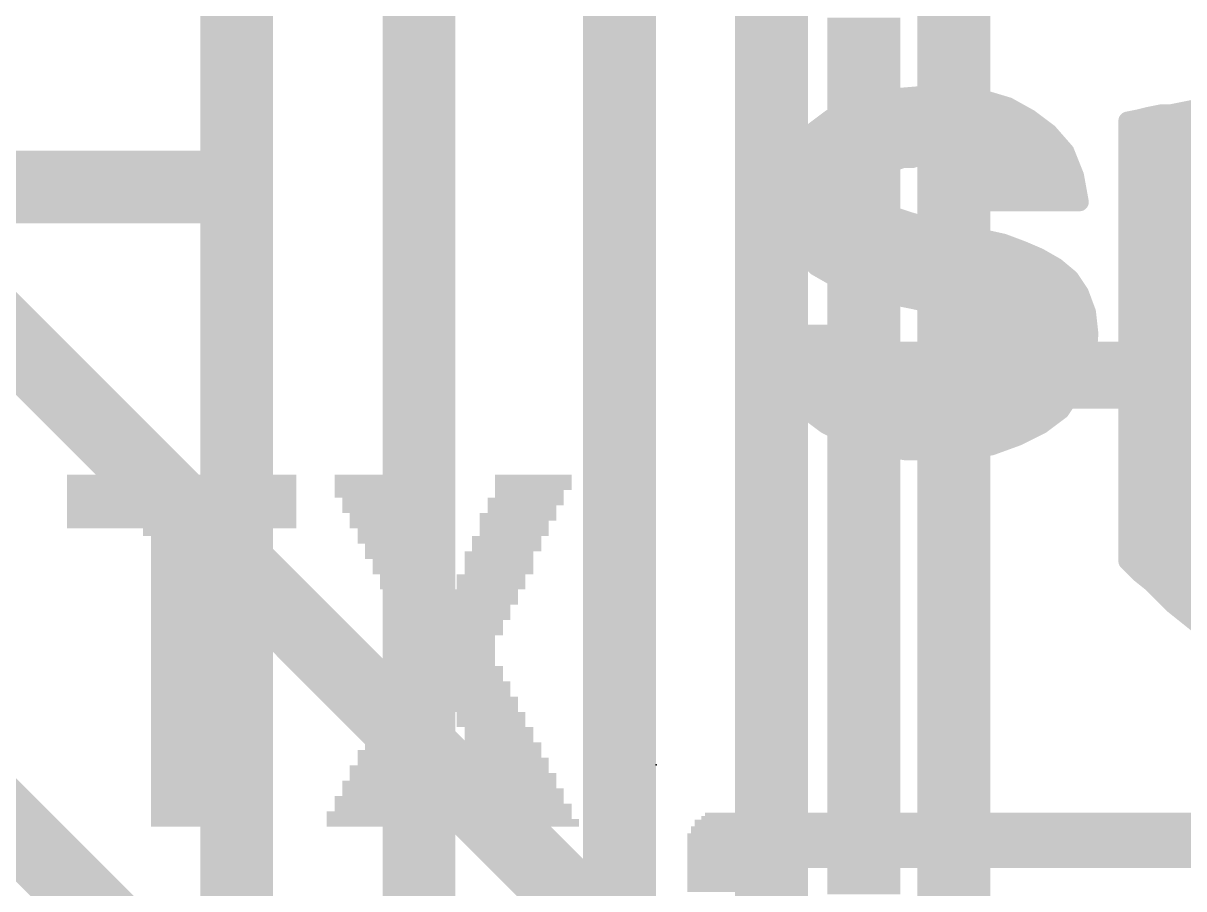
# Model space of a CAD drawing. Extents: x -0.75 to 3.47, y -1.8 to 2.11.
# Drawn here: x 1.1869 to 1.3778, y 1.4146 to 1.5569 of the extents above; entities that cross this region are included whole.
import ezdxf

# ---------------------------------------------------------------- set-up
doc = ezdxf.new("R2010")
doc.units = 0
doc.header["$MEASUREMENT"] = 0
doc.layers.get('0').update_dxf_attribs({"linetype": 'CONTINUOUS'})
for name, color, linetype in [('1', 22, 'CONTINUOUS'), ('16', 175, 'CONTINUOUS'), ('21', 32, 'CONTINUOUS'), ('22', 2, 'CONTINUOUS'), ('23', 7, 'CONTINUOUS')]:
    doc.layers.add(name, color=color, linetype=linetype)

# ---------------------------------------------------------------- blocks, each defined once
blk = doc.blocks.new('RECT')
blk.add_solid([(-0.5, -0.5), (0.5, -0.5), (-0.5, 0.5), (0.5, 0.5)])

msp = doc.modelspace()

# ---------------------------------------------------------------- linework, layer by layer
at = {"layer": '1', "const_width": 0.012}
for points in [[(1.252, 1.178), (1.252, 1.785)], [(1.222, 1.53), (1.222, 1.778)], [(1.285, 1.765), (1.285, 1.195)], [(1.31, 1.22), (1.31, 1.682756)], [(1.34, 1.225), (1.34, 1.644252)], [(1.133465, 1.53), (1.222, 1.53)], [(1.222, 1.158), (1.222, 1.53)]]:
    msp.add_lwpolyline(points, dxfattribs=at)
at = {"layer": '1', "const_width": 0.006}
for points in [[(1.225, 1.53, 1), (1.219, 1.53)], [(1.222, 1.527, 1), (1.222, 1.533)], [(1.219, 1.53, 1), (1.225, 1.53)]]:
    msp.add_lwpolyline(points, format="xyb", dxfattribs=at)
at = {"layer": '16', "const_width": 0.012}
for points in [[(1.35, 1.34), (1, 1.69)], [(1.26, 1.35), (0.965, 1.645)]]:
    msp.add_lwpolyline(points, dxfattribs=at)
at = {"layer": '21', "const_width": 0.003}
for points in [[(1.331551, 1.544843), (1.336276, 1.545236)], [(1.336276, 1.545236), (1.340606, 1.544843)], [(1.31974, 1.541299), (1.323283, 1.543268)], [(1.323283, 1.543268), (1.32722, 1.544449)], [(1.32722, 1.544449), (1.331551, 1.544843)], [(1.340606, 1.544843), (1.344937, 1.544449)], [(1.344937, 1.544449), (1.348874, 1.543268)], [(1.348874, 1.543268), (1.352417, 1.541299)], [(1.316591, 1.538937), (1.31974, 1.541299)], [(1.322802, 1.543), (1.349356, 1.543)], [(1.352417, 1.541299), (1.355567, 1.538937)], [(1.368559, 1.540906), (1.370528, 1.541299)], [(1.370528, 1.541299), (1.372102, 1.541693)], [(1.372102, 1.541693), (1.374071, 1.542087)], [(1.374071, 1.542087), (1.375646, 1.542087)], [(1.375646, 1.542087), (1.377614, 1.54248)], [(1.377614, 1.54248), (1.379583, 1.542874)], [(1.318008, 1.54), (1.35415, 1.54)], [(1.368559, 1.468465), (1.368559, 1.540906)], [(1.368559, 1.54), (1.383126, 1.54)], [(1.314228, 1.536181), (1.316591, 1.538937)], [(1.355567, 1.538937), (1.358323, 1.535787)], [(1.312654, 1.532244), (1.314228, 1.536181)], [(1.31493, 1.537), (1.357262, 1.537)], [(1.358323, 1.535787), (1.359898, 1.53185)], [(1.368559, 1.537), (1.383126, 1.537)], [(1.313356, 1.534), (1.330051, 1.534)], [(1.33037, 1.534213), (1.329189, 1.533425)], [(1.331551, 1.534606), (1.33037, 1.534213)], [(1.333126, 1.534606), (1.331551, 1.534606)], [(1.334307, 1.535), (1.333126, 1.534606)], [(1.33785, 1.535), (1.334307, 1.535)], [(1.339819, 1.534606), (1.33785, 1.535)], [(1.341394, 1.534213), (1.339819, 1.534606)], [(1.342969, 1.533425), (1.341394, 1.534213)], [(1.341819, 1.534), (1.359038, 1.534)], [(1.368559, 1.534), (1.420225, 1.534)], [(1.311866, 1.527126), (1.312654, 1.532244)], [(1.328008, 1.532638), (1.327614, 1.531457)], [(1.329189, 1.533425), (1.328008, 1.532638)], [(1.34415, 1.532244), (1.342969, 1.533425)], [(1.345331, 1.531063), (1.34415, 1.532244)], [(1.359898, 1.53185), (1.360685, 1.52752)], [(1.312462, 1.531), (1.3275, 1.531)], [(1.327614, 1.531457), (1.32722, 1.529882)], [(1.32722, 1.529882), (1.327614, 1.527913)], [(1.345724, 1.529488), (1.345331, 1.531063)], [(1.345346, 1.531), (1.360052, 1.531)], [(1.368559, 1.531), (1.388937, 1.531)], [(1.312, 1.528), (1.327597, 1.528)], [(1.327614, 1.527913), (1.328795, 1.526339)], [(1.346118, 1.52752), (1.345724, 1.529488)], [(1.346022, 1.528), (1.360598, 1.528)], [(1.368559, 1.528), (1.385954, 1.528)], [(1.31226, 1.523976), (1.311866, 1.527126)], [(1.328795, 1.526339), (1.33037, 1.525157)], [(1.360685, 1.52752), (1.346118, 1.52752)], [(1.312132, 1.525), (1.330843, 1.525)], [(1.33037, 1.525157), (1.332732, 1.52437)], [(1.332732, 1.52437), (1.335488, 1.523583)], [(1.368559, 1.525), (1.384661, 1.525)], [(1.313441, 1.520827), (1.31226, 1.523976)], [(1.335488, 1.523583), (1.338244, 1.522795)], [(1.338244, 1.522795), (1.341394, 1.522402)], [(1.341394, 1.522402), (1.344543, 1.521614)], [(1.313001, 1.522), (1.343, 1.522)], [(1.315409, 1.518858), (1.313441, 1.520827)], [(1.344543, 1.521614), (1.348087, 1.520827)], [(1.348087, 1.520827), (1.351236, 1.519646)], [(1.368559, 1.522), (1.383911, 1.522)], [(1.315268, 1.519), (1.352743, 1.519)], [(1.317378, 1.51689), (1.315409, 1.518858)], [(1.351236, 1.519646), (1.353992, 1.518465)], [(1.353992, 1.518465), (1.356748, 1.51689)], [(1.368559, 1.519), (1.383161, 1.519)], [(1.320134, 1.515315), (1.317378, 1.51689)], [(1.356748, 1.51689), (1.35911, 1.514921)], [(1.318935, 1.516), (1.357816, 1.516)], [(1.323283, 1.514134), (1.320134, 1.515315)], [(1.35911, 1.514921), (1.360685, 1.512559)], [(1.368559, 1.516), (1.383126, 1.516)], [(1.326433, 1.513346), (1.323283, 1.514134)], [(1.329583, 1.512165), (1.326433, 1.513346)], [(1.327357, 1.513), (1.360391, 1.513)], [(1.360685, 1.512559), (1.361866, 1.509409)], [(1.368559, 1.513), (1.383126, 1.513)], [(1.33352, 1.511378), (1.329583, 1.512165)], [(1.337063, 1.510591), (1.33352, 1.511378)], [(1.339819, 1.509803), (1.337063, 1.510591)], [(1.33913, 1.51), (1.361645, 1.51)], [(1.342575, 1.509016), (1.339819, 1.509803)], [(1.344543, 1.507835), (1.342575, 1.509016)], [(1.361866, 1.509409), (1.36226, 1.505866)], [(1.368559, 1.51), (1.383667, 1.51)], [(1.345724, 1.506654), (1.344543, 1.507835)], [(1.345378, 1.507), (1.362134, 1.507)], [(1.368559, 1.507), (1.384417, 1.507)], [(1.311472, 1.501142), (1.310685, 1.505866)], [(1.310685, 1.505866), (1.323283, 1.505866)], [(1.323283, 1.505866), (1.325252, 1.505866)], [(1.325252, 1.505866), (1.325646, 1.503504)], [(1.346512, 1.505472), (1.345724, 1.506654)], [(1.346906, 1.503898), (1.346512, 1.505472)], [(1.36226, 1.505866), (1.361866, 1.500748)], [(1.310996, 1.504), (1.325563, 1.504)], [(1.325646, 1.503504), (1.326433, 1.501929)], [(1.34688, 1.504), (1.362116, 1.504)], [(1.346906, 1.501929), (1.346906, 1.503898)], [(1.368559, 1.504), (1.385945, 1.504)], [(1.313047, 1.496811), (1.311472, 1.501142)], [(1.326433, 1.501929), (1.32722, 1.499961)], [(1.346118, 1.500354), (1.346906, 1.501929)], [(1.311524, 1.501), (1.326805, 1.501)], [(1.32722, 1.499961), (1.328795, 1.49878)], [(1.344937, 1.499173), (1.346118, 1.500354)], [(1.346441, 1.501), (1.361886, 1.501)], [(1.361866, 1.500748), (1.359898, 1.496811)], [(1.368559, 1.501), (1.388063, 1.501)], [(1.312615, 1.498), (1.330744, 1.498)], [(1.328795, 1.49878), (1.330764, 1.497992)], [(1.330764, 1.497992), (1.332732, 1.497205)], [(1.340213, 1.496811), (1.342181, 1.497598)], [(1.342181, 1.497598), (1.343756, 1.497992)], [(1.343756, 1.497992), (1.344937, 1.499173)], [(1.343764, 1.498), (1.360492, 1.498)], [(1.368559, 1.498), (1.396441, 1.498)], [(1.315803, 1.493268), (1.313047, 1.496811)], [(1.332732, 1.497205), (1.334701, 1.496811)], [(1.334701, 1.496811), (1.337063, 1.496417)], [(1.337063, 1.496417), (1.338638, 1.496811)], [(1.338638, 1.496811), (1.340213, 1.496811)], [(1.359898, 1.496811), (1.357535, 1.493268)], [(1.314456, 1.495), (1.35869, 1.495)], [(1.368559, 1.495), (1.418717, 1.495)], [(1.318953, 1.490906), (1.315803, 1.493268)], [(1.317493, 1.492), (1.355845, 1.492)], [(1.357535, 1.493268), (1.354386, 1.490906)], [(1.368559, 1.492), (1.383913, 1.492)], [(1.32289, 1.488937), (1.318953, 1.490906)], [(1.354386, 1.490906), (1.350449, 1.488937)], [(1.322764, 1.489), (1.350575, 1.489)], [(1.32722, 1.487362), (1.32289, 1.488937)], [(1.350449, 1.488937), (1.346118, 1.487362)], [(1.368559, 1.489), (1.383913, 1.489)], [(1.331945, 1.486575), (1.32722, 1.487362)], [(1.341394, 1.486575), (1.331945, 1.486575)], [(1.346118, 1.487362), (1.341394, 1.486575)], [(1.368559, 1.486), (1.383913, 1.486)], [(1.368559, 1.483), (1.383913, 1.483)], [(1.368559, 1.48), (1.383913, 1.48)], [(1.368559, 1.477), (1.383913, 1.477)], [(1.368559, 1.474), (1.383913, 1.474)], [(1.368559, 1.471), (1.383913, 1.471)], [(1.370528, 1.466496), (1.368559, 1.468465)], [(1.369024, 1.468), (1.383913, 1.468)], [(1.372496, 1.464921), (1.370528, 1.466496)], [(1.372398, 1.465), (1.383913, 1.465)], [(1.374071, 1.463346), (1.372496, 1.464921)], [(1.376039, 1.461378), (1.374071, 1.463346)], [(1.375417, 1.462), (1.383913, 1.462)], [(1.378008, 1.459803), (1.376039, 1.461378)], [(1.379976, 1.458228), (1.378008, 1.459803)], [(1.379012, 1.459), (1.383913, 1.459)]]:
    msp.add_lwpolyline(points, dxfattribs=at)
at = {"layer": '21', "const_width": 0.0015}
for points in [[(1.336343, 1.545983, 1), (1.336208, 1.544489)], [(1.336338, 1.544489, 1), (1.336213, 1.545984)], [(1.323068, 1.543986, 1), (1.323499, 1.542549)], [(1.323648, 1.542612, 1), (1.322919, 1.543923)], [(1.327153, 1.545196, 1), (1.327288, 1.543702)], [(1.327436, 1.54373, 1), (1.327005, 1.545167)], [(1.331489, 1.54559, 1), (1.331613, 1.544095)], [(1.331619, 1.544096, 1), (1.331483, 1.545589)], [(1.340674, 1.545589, 1), (1.340538, 1.544096)], [(1.340538, 1.544096, 1), (1.340674, 1.545589)], [(1.345153, 1.545167, 1), (1.344721, 1.54373)], [(1.344869, 1.543702, 1), (1.345005, 1.545196)], [(1.349238, 1.543923, 1), (1.34851, 1.542612)], [(1.348659, 1.542549, 1), (1.34909, 1.543986)], [(1.319376, 1.541955, 1), (1.320104, 1.540644)], [(1.32019, 1.540699, 1), (1.31929, 1.541899)], [(1.322802, 1.54375, 1), (1.322802, 1.54225)], [(1.349356, 1.54225, 1), (1.349356, 1.54375)], [(1.352867, 1.541899, 1), (1.351967, 1.540699)], [(1.352053, 1.540644, 1), (1.352782, 1.541955)], [(1.370346, 1.542027, 1), (1.370709, 1.540572)], [(1.370675, 1.540564, 1), (1.37038, 1.542035)], [(1.371955, 1.542428, 1), (1.372249, 1.540957)], [(1.372284, 1.540965, 1), (1.37192, 1.542421)], [(1.374071, 1.542837, 1), (1.374071, 1.541337)], [(1.374218, 1.541351, 1), (1.373924, 1.542822)], [(1.375499, 1.542822, 1), (1.375793, 1.541351)], [(1.375646, 1.541337, 1), (1.375646, 1.542837)], [(1.377467, 1.543216, 1), (1.377761, 1.541745)], [(1.377761, 1.541745, 1), (1.377467, 1.543216)], [(1.318008, 1.54075, 1), (1.318008, 1.53925)], [(1.35415, 1.53925, 1), (1.35415, 1.54075)], [(1.369309, 1.540906, 1), (1.367809, 1.540906)], [(1.368412, 1.541641, 1), (1.368706, 1.54017)], [(1.368559, 1.54075, 1), (1.368559, 1.53925)], [(1.316141, 1.539537, 1), (1.317041, 1.538337)], [(1.31716, 1.538449, 1), (1.316021, 1.539425)], [(1.356131, 1.539431, 1), (1.355002, 1.538443)], [(1.355117, 1.538337, 1), (1.356017, 1.539537)], [(1.313659, 1.536669, 1), (1.314798, 1.535693)], [(1.314925, 1.535903, 1), (1.313532, 1.53646)], [(1.31493, 1.53775, 1), (1.31493, 1.53625)], [(1.357262, 1.53625, 1), (1.357262, 1.53775)], [(1.359019, 1.536066, 1), (1.357626, 1.535509)], [(1.357758, 1.535294, 1), (1.358887, 1.536281)], [(1.368559, 1.53775, 1), (1.368559, 1.53625)], [(1.313356, 1.53475, 1), (1.313356, 1.53325)], [(1.330133, 1.534924, 1), (1.330607, 1.533501)], [(1.330786, 1.533589, 1), (1.329954, 1.534837)], [(1.330051, 1.53325, 1), (1.330051, 1.53475)], [(1.331551, 1.535356, 1), (1.331551, 1.533856)], [(1.331788, 1.533895, 1), (1.331314, 1.535318)], [(1.332889, 1.535318, 1), (1.333363, 1.533895)], [(1.333126, 1.533856, 1), (1.333126, 1.535356)], [(1.334307, 1.53575, 1), (1.334307, 1.53425)], [(1.334544, 1.534288, 1), (1.33407, 1.535712)], [(1.337997, 1.535735, 1), (1.337703, 1.534265)], [(1.33785, 1.53425, 1), (1.33785, 1.53575)], [(1.340001, 1.535334, 1), (1.339637, 1.533879)], [(1.339672, 1.533871, 1), (1.339966, 1.535342)], [(1.341729, 1.534883, 1), (1.341058, 1.533542)], [(1.341819, 1.53475, 1), (1.341819, 1.53325)], [(1.341212, 1.533485, 1), (1.341576, 1.53494)], [(1.359038, 1.53325, 1), (1.359038, 1.53475)], [(1.368559, 1.53475, 1), (1.368559, 1.53325)], [(1.311957, 1.532523, 1), (1.31335, 1.531966)], [(1.313395, 1.53213, 1), (1.311912, 1.532358)], [(1.327592, 1.533262, 1), (1.328424, 1.532014)], [(1.328719, 1.532401, 1), (1.327296, 1.532875)], [(1.328773, 1.534049, 1), (1.329605, 1.532801)], [(1.329605, 1.532801, 1), (1.328773, 1.534049)], [(1.343499, 1.533956, 1), (1.342438, 1.532895)], [(1.342633, 1.532754, 1), (1.343304, 1.534096)], [(1.34468, 1.532774, 1), (1.343619, 1.531714)], [(1.343619, 1.531714, 1), (1.34468, 1.532774)], [(1.360636, 1.531985, 1), (1.35916, 1.531716)], [(1.312462, 1.53175, 1), (1.312462, 1.53025)], [(1.327956, 1.530029, 1), (1.326485, 1.529735)], [(1.326903, 1.531694, 1), (1.328326, 1.53122)], [(1.328342, 1.531275, 1), (1.326887, 1.531639)], [(1.3275, 1.53025, 1), (1.3275, 1.53175)], [(1.346058, 1.531245, 1), (1.344603, 1.530881)], [(1.345346, 1.53175, 1), (1.345346, 1.53025)], [(1.3448, 1.530533, 1), (1.345861, 1.531593)], [(1.359201, 1.531572, 1), (1.360594, 1.532129)], [(1.360052, 1.53025, 1), (1.360052, 1.53175)], [(1.368559, 1.53175, 1), (1.368559, 1.53025)], [(1.312, 1.52875, 1), (1.312, 1.52725)], [(1.326493, 1.530064, 1), (1.327948, 1.5297)], [(1.328214, 1.528363, 1), (1.327014, 1.527463)], [(1.327597, 1.52725, 1), (1.327597, 1.52875)], [(1.34646, 1.529635, 1), (1.344989, 1.529341)], [(1.344997, 1.529306, 1), (1.346452, 1.52967)], [(1.346022, 1.52875, 1), (1.346022, 1.52725)], [(1.360598, 1.52725, 1), (1.360598, 1.52875)], [(1.368559, 1.52875, 1), (1.368559, 1.52725)], [(1.31261, 1.527219, 1), (1.311122, 1.527033)], [(1.311125, 1.52724, 1), (1.312607, 1.527012)], [(1.326879, 1.527766, 1), (1.32835, 1.52806)], [(1.329245, 1.526939, 1), (1.328345, 1.525739)], [(1.328195, 1.525889, 1), (1.329395, 1.526789)], [(1.346118, 1.52827, 1), (1.346118, 1.52677)], [(1.345383, 1.527373, 1), (1.346854, 1.527667)], [(1.359947, 1.527386, 1), (1.361423, 1.527654)], [(1.360685, 1.52677, 1), (1.360685, 1.52827)], [(1.312132, 1.52575, 1), (1.312132, 1.52425)], [(1.330607, 1.525869, 1), (1.330133, 1.524446)], [(1.32992, 1.524557, 1), (1.33082, 1.525757)], [(1.330843, 1.52425, 1), (1.330843, 1.52575)], [(1.332938, 1.525091, 1), (1.332526, 1.523649)], [(1.332495, 1.523659, 1), (1.332969, 1.525082)], [(1.368559, 1.52575, 1), (1.368559, 1.52425)], [(1.312962, 1.52424, 1), (1.311558, 1.523713)], [(1.311516, 1.523883, 1), (1.313004, 1.524069)], [(1.335694, 1.524304, 1), (1.335282, 1.522862)], [(1.335282, 1.522862, 1), (1.335694, 1.524304)], [(1.338337, 1.523539, 1), (1.338151, 1.522051)], [(1.338038, 1.522074, 1), (1.33845, 1.523516)], [(1.341576, 1.523129, 1), (1.341212, 1.521674)], [(1.341301, 1.521657, 1), (1.341487, 1.523146)], [(1.313001, 1.52275, 1), (1.313001, 1.52125)], [(1.313971, 1.521357, 1), (1.312911, 1.520296)], [(1.312739, 1.520563, 1), (1.314143, 1.52109)], [(1.343, 1.52125, 1), (1.343, 1.52275)], [(1.344706, 1.522346, 1), (1.344381, 1.520882)], [(1.344361, 1.520887, 1), (1.344725, 1.522342)], [(1.34835, 1.521529, 1), (1.347823, 1.520125)], [(1.347924, 1.520095, 1), (1.348249, 1.521559)], [(1.368559, 1.52275, 1), (1.368559, 1.52125)], [(1.315268, 1.51975, 1), (1.315268, 1.51825)], [(1.31594, 1.519389, 1), (1.314879, 1.518328)], [(1.314879, 1.518328, 1), (1.31594, 1.519389)], [(1.351532, 1.520335, 1), (1.350941, 1.518956)], [(1.350973, 1.518943, 1), (1.3515, 1.520348)], [(1.352743, 1.51825, 1), (1.352743, 1.51975)], [(1.354364, 1.519116, 1), (1.35362, 1.517813)], [(1.353697, 1.517775, 1), (1.354288, 1.519154)], [(1.368559, 1.51975, 1), (1.368559, 1.51825)], [(1.31775, 1.517541, 1), (1.317006, 1.516239)], [(1.316848, 1.516359, 1), (1.317908, 1.51742)], [(1.357228, 1.517466, 1), (1.356268, 1.516314)], [(1.356376, 1.516239, 1), (1.35712, 1.517541)], [(1.318935, 1.51675, 1), (1.318935, 1.51525)], [(1.320397, 1.516017, 1), (1.319871, 1.514613)], [(1.319762, 1.514664, 1), (1.320506, 1.515966)], [(1.357816, 1.51525, 1), (1.357816, 1.51675)], [(1.359734, 1.515337, 1), (1.358486, 1.514505)], [(1.35863, 1.514345, 1), (1.35959, 1.515497)], [(1.368559, 1.51675, 1), (1.368559, 1.51525)], [(1.323465, 1.514861, 1), (1.323102, 1.513406)], [(1.32302, 1.513432, 1), (1.323547, 1.514836)], [(1.326696, 1.514049, 1), (1.32617, 1.512644)], [(1.326251, 1.512619, 1), (1.326615, 1.514074)], [(1.327357, 1.51375, 1), (1.327357, 1.51225)], [(1.361387, 1.512822, 1), (1.359983, 1.512296)], [(1.360391, 1.51225, 1), (1.360391, 1.51375)], [(1.368559, 1.51375, 1), (1.368559, 1.51225)], [(1.32973, 1.512901, 1), (1.329436, 1.51143)], [(1.329319, 1.511463, 1), (1.329846, 1.512868)], [(1.333682, 1.51211, 1), (1.333357, 1.510646)], [(1.333373, 1.510643, 1), (1.333667, 1.512113)], [(1.360061, 1.512143, 1), (1.361309, 1.512975)], [(1.337269, 1.511312, 1), (1.336857, 1.509869)], [(1.3369, 1.509858, 1), (1.337226, 1.511323)], [(1.33913, 1.51075, 1), (1.33913, 1.50925)], [(1.340025, 1.510524, 1), (1.339613, 1.509082)], [(1.339613, 1.509082, 1), (1.340025, 1.510524)], [(1.342961, 1.509659, 1), (1.342189, 1.508373)], [(1.342369, 1.508295, 1), (1.342781, 1.509737)], [(1.362612, 1.509492, 1), (1.361121, 1.509327)], [(1.361164, 1.509146, 1), (1.362568, 1.509673)], [(1.361645, 1.50925, 1), (1.361645, 1.51075)], [(1.368559, 1.51075, 1), (1.368559, 1.50925)], [(1.345074, 1.508365, 1), (1.344013, 1.507304)], [(1.344157, 1.507192, 1), (1.344929, 1.508478)], [(1.345378, 1.50775, 1), (1.345378, 1.50625)], [(1.362134, 1.50625, 1), (1.362134, 1.50775)], [(1.368559, 1.50775, 1), (1.368559, 1.50625)], [(1.311425, 1.505989, 1), (1.309945, 1.505743)], [(1.310685, 1.506616, 1), (1.310685, 1.505116)], [(1.323283, 1.506616, 1), (1.323283, 1.505116)], [(1.323283, 1.505116, 1), (1.323283, 1.506616)], [(1.325992, 1.505989, 1), (1.324512, 1.505743)], [(1.325252, 1.505116, 1), (1.325252, 1.506616)], [(1.346348, 1.50707, 1), (1.3451, 1.506238)], [(1.345194, 1.506123, 1), (1.346255, 1.507184)], [(1.347239, 1.505654, 1), (1.345784, 1.505291)], [(1.345888, 1.505056, 1), (1.347136, 1.505888)], [(1.363008, 1.505809, 1), (1.361512, 1.505924)], [(1.361514, 1.505783, 1), (1.363005, 1.505949)], [(1.310996, 1.50475, 1), (1.310996, 1.50325)], [(1.326316, 1.503839, 1), (1.324975, 1.503169)], [(1.325563, 1.50325, 1), (1.325563, 1.50475)], [(1.34688, 1.50475, 1), (1.34688, 1.50325)], [(1.347656, 1.503898, 1), (1.346156, 1.503898)], [(1.346178, 1.503716, 1), (1.347633, 1.50408)], [(1.362116, 1.50325, 1), (1.362116, 1.50475)], [(1.368559, 1.50475, 1), (1.368559, 1.50325)], [(1.312177, 1.501398, 1), (1.310768, 1.500885)], [(1.324906, 1.503381, 1), (1.326385, 1.503627)], [(1.327129, 1.502208, 1), (1.325737, 1.501651)], [(1.325762, 1.501594, 1), (1.327104, 1.502265)], [(1.346156, 1.501929, 1), (1.347656, 1.501929)], [(1.347576, 1.501594, 1), (1.346235, 1.502265)], [(1.310733, 1.501018, 1), (1.312212, 1.501265)], [(1.311524, 1.50175, 1), (1.311524, 1.50025)], [(1.32767, 1.500561, 1), (1.32677, 1.499361)], [(1.326524, 1.499682, 1), (1.327917, 1.500239)], [(1.326805, 1.50025, 1), (1.326805, 1.50175)], [(1.345447, 1.50069, 1), (1.346789, 1.500019)], [(1.346648, 1.499824, 1), (1.345588, 1.500885)], [(1.346441, 1.50175, 1), (1.346441, 1.50025)], [(1.361118, 1.500806, 1), (1.362614, 1.500691)], [(1.362537, 1.500413, 1), (1.361195, 1.501083)], [(1.361886, 1.50025, 1), (1.361886, 1.50175)], [(1.368559, 1.50175, 1), (1.368559, 1.50025)], [(1.312615, 1.49875, 1), (1.312615, 1.49725)], [(1.329074, 1.499476, 1), (1.328517, 1.498083)], [(1.328345, 1.49818, 1), (1.329245, 1.49938)], [(1.331042, 1.498688, 1), (1.330485, 1.497296)], [(1.330485, 1.497296, 1), (1.331042, 1.498688)], [(1.330744, 1.49725, 1), (1.330744, 1.49875)], [(1.341999, 1.498326, 1), (1.342363, 1.496871)], [(1.34246, 1.496902, 1), (1.341903, 1.498295)], [(1.343226, 1.498522, 1), (1.344286, 1.497462)], [(1.343764, 1.49875, 1), (1.343764, 1.49725)], [(1.343938, 1.497265, 1), (1.343574, 1.49872)], [(1.344407, 1.499704, 1), (1.345467, 1.498643)], [(1.345467, 1.498643, 1), (1.344407, 1.499704)], [(1.360492, 1.49725, 1), (1.360492, 1.49875)], [(1.368559, 1.49875, 1), (1.368559, 1.49725)], [(1.313639, 1.497271, 1), (1.312455, 1.496351)], [(1.312342, 1.496555, 1), (1.313752, 1.497067)], [(1.332879, 1.49794, 1), (1.332585, 1.496469)], [(1.332454, 1.496508, 1), (1.333011, 1.497901)], [(1.334824, 1.497551, 1), (1.334577, 1.496071)], [(1.334554, 1.496076, 1), (1.334848, 1.497546)], [(1.336881, 1.497145, 1), (1.337245, 1.49569)], [(1.33694, 1.495678, 1), (1.337186, 1.497157)], [(1.338638, 1.497561, 1), (1.338638, 1.496061)], [(1.33882, 1.496083, 1), (1.338456, 1.497539)], [(1.339934, 1.497507, 1), (1.340491, 1.496115)], [(1.340213, 1.496061, 1), (1.340213, 1.497561)], [(1.359227, 1.497146, 1), (1.360568, 1.496476)], [(1.360522, 1.496395, 1), (1.359274, 1.497227)], [(1.314456, 1.49575, 1), (1.314456, 1.49425)], [(1.35869, 1.49425, 1), (1.35869, 1.49575)], [(1.368559, 1.49575, 1), (1.368559, 1.49425)], [(1.316253, 1.493868, 1), (1.315353, 1.492668)], [(1.315211, 1.492807, 1), (1.316395, 1.493728)], [(1.317493, 1.49275, 1), (1.317493, 1.49125)], [(1.355845, 1.49125, 1), (1.355845, 1.49275)], [(1.356911, 1.493684, 1), (1.358159, 1.492852)], [(1.357985, 1.492668, 1), (1.357085, 1.493868)], [(1.368559, 1.49275, 1), (1.368559, 1.49125)], [(1.319288, 1.491576, 1), (1.318617, 1.490235)], [(1.318503, 1.490306, 1), (1.319403, 1.491506)], [(1.353936, 1.491506, 1), (1.354836, 1.490306)], [(1.354721, 1.490235, 1), (1.35405, 1.491576)], [(1.322764, 1.48975, 1), (1.322764, 1.48825)], [(1.323146, 1.489642, 1), (1.322633, 1.488232)], [(1.322554, 1.488266, 1), (1.323225, 1.489608)], [(1.350113, 1.489608, 1), (1.350784, 1.488266)], [(1.350705, 1.488232, 1), (1.350193, 1.489642)], [(1.350575, 1.48825, 1), (1.350575, 1.48975)], [(1.368559, 1.48975, 1), (1.368559, 1.48825)], [(1.327344, 1.488102, 1), (1.327097, 1.486622)], [(1.326964, 1.486657, 1), (1.327477, 1.488067)], [(1.331945, 1.487325, 1), (1.331945, 1.485825)], [(1.331822, 1.485835, 1), (1.332068, 1.487315)], [(1.34127, 1.487315, 1), (1.341517, 1.485835)], [(1.341394, 1.485825, 1), (1.341394, 1.487325)], [(1.345862, 1.488067, 1), (1.346374, 1.486657)], [(1.346241, 1.486622, 1), (1.345995, 1.488102)], [(1.368559, 1.48675, 1), (1.368559, 1.48525)], [(1.368559, 1.48375, 1), (1.368559, 1.48225)], [(1.368559, 1.48075, 1), (1.368559, 1.47925)], [(1.368559, 1.47775, 1), (1.368559, 1.47625)], [(1.368559, 1.47475, 1), (1.368559, 1.47325)], [(1.368559, 1.47175, 1), (1.368559, 1.47025)], [(1.369089, 1.468995, 1), (1.368029, 1.467934)], [(1.367809, 1.468465, 1), (1.369309, 1.468465)], [(1.369024, 1.46875, 1), (1.369024, 1.46725)], [(1.370996, 1.467082, 1), (1.370059, 1.46591)], [(1.369997, 1.465966, 1), (1.371058, 1.467026)], [(1.372398, 1.46575, 1), (1.372398, 1.46425)], [(1.373026, 1.465452, 1), (1.371966, 1.464391)], [(1.372028, 1.464336, 1), (1.372965, 1.465507)], [(1.374601, 1.463877, 1), (1.373541, 1.462816)], [(1.373541, 1.462816, 1), (1.374601, 1.463877)], [(1.375417, 1.46275, 1), (1.375417, 1.46125)], [(1.376508, 1.461964, 1), (1.375571, 1.460792)], [(1.375509, 1.460848, 1), (1.37657, 1.461908)], [(1.378476, 1.460389, 1), (1.377539, 1.459217)], [(1.377539, 1.459217, 1), (1.378476, 1.460389)], [(1.379012, 1.45975, 1), (1.379012, 1.45825)]]:
    msp.add_lwpolyline(points, format="xyb", dxfattribs=at)
at = {"layer": '23'}
msp.add_point((1.291, 1.435), dxfattribs=at)

# ---------------------------------------------------------------- block references
at = {"layer": '21'}
for p, xscale, yscale in [((1.21295, 1.48206), 0.0377, 0.00126), ((1.24375, 1.48206), 0.0113, 0.00126), ((1.2708, 1.48206), 0.0126, 0.00126), ((1.21295, 1.4808), 0.0377, 0.00126), ((1.21295, 1.47954), 0.0377, 0.00126), ((1.2444, 1.4808), 0.0126, 0.00126), ((1.2444, 1.47954), 0.0126, 0.00126), ((1.2708, 1.4808), 0.0126, 0.00126), ((1.27015, 1.47954), 0.0113, 0.00126), ((1.21295, 1.47828), 0.0377, 0.00126), ((1.24565, 1.47828), 0.0125, 0.00126), ((1.26955, 1.47828), 0.0125, 0.00126), ((1.21295, 1.477025), 0.0377, 0.00125), ((1.21295, 1.47577), 0.0377, 0.00126), ((1.24565, 1.477025), 0.0125, 0.00125), ((1.24625, 1.47577), 0.0113, 0.00126), ((1.2683, 1.47577), 0.0126, 0.00126), ((1.26895, 1.477025), 0.0113, 0.00125), ((1.21295, 1.47451), 0.0377, 0.00126), ((1.2469, 1.47451), 0.0126, 0.00126), ((1.26765, 1.47451), 0.0113, 0.00126), ((1.2129, 1.47325), 0.0126, 0.00126), ((1.21355, 1.47199), 0.0113, 0.00126), ((1.24755, 1.47325), 0.0113, 0.00126), ((1.24815, 1.47199), 0.0125, 0.00126), ((1.2664, 1.47199), 0.0114, 0.00126), ((1.26765, 1.47325), 0.0113, 0.00126), ((1.21355, 1.470735), 0.0113, 0.00125), ((1.24875, 1.470735), 0.0113, 0.00125), ((1.2664, 1.470735), 0.0114, 0.00125), ((1.21355, 1.46948), 0.0113, 0.00126), ((1.21355, 1.46822), 0.0113, 0.00126), ((1.24875, 1.46948), 0.0113, 0.00126), ((1.25005, 1.46822), 0.0113, 0.00126), ((1.26515, 1.46948), 0.0113, 0.00126), ((1.26515, 1.46822), 0.0113, 0.00126), ((1.21355, 1.46696), 0.0113, 0.00126), ((1.21355, 1.465705), 0.0113, 0.00125), ((1.25005, 1.46696), 0.0113, 0.00126), ((1.2513, 1.465705), 0.0114, 0.00125), ((1.26385, 1.465705), 0.0113, 0.00125), ((1.26515, 1.46696), 0.0113, 0.00126), ((1.21355, 1.46445), 0.0113, 0.00126), ((1.2513, 1.46445), 0.0114, 0.00126), ((1.26385, 1.46445), 0.0113, 0.00126), ((1.21355, 1.46319), 0.0113, 0.00126), ((1.21355, 1.46193), 0.0113, 0.00126), ((1.2576, 1.46319), 0.0214, 0.00126), ((1.2576, 1.46193), 0.0214, 0.00126), ((1.21355, 1.46067), 0.0113, 0.00126), ((1.25695, 1.46067), 0.0201, 0.00126), ((1.21355, 1.459415), 0.0113, 0.00125), ((1.21355, 1.45816), 0.0113, 0.00126), ((1.2576, 1.459415), 0.0188, 0.00125), ((1.257, 1.45816), 0.0176, 0.00126), ((1.21355, 1.4569), 0.0113, 0.00126), ((1.2576, 1.4569), 0.0164, 0.00126), ((1.21355, 1.45564), 0.0113, 0.00126), ((1.21355, 1.45438), 0.0113, 0.00126), ((1.25695, 1.45564), 0.0151, 0.00126), ((1.2576, 1.45438), 0.0138, 0.00126), ((1.21355, 1.453125), 0.0113, 0.00125), ((1.2576, 1.453125), 0.0138, 0.00125), ((1.21355, 1.45187), 0.0113, 0.00126), ((1.21355, 1.45061), 0.0113, 0.00126), ((1.25695, 1.45187), 0.0151, 0.00126), ((1.2576, 1.45061), 0.0164, 0.00126), ((1.21355, 1.44935), 0.0113, 0.00126), ((1.257, 1.44935), 0.0176, 0.00126), ((1.21355, 1.448095), 0.0113, 0.00125), ((1.21355, 1.44684), 0.0113, 0.00126), ((1.25695, 1.44684), 0.0201, 0.00126), ((1.2576, 1.448095), 0.0188, 0.00125), ((1.21355, 1.44558), 0.0113, 0.00126), ((1.2576, 1.44558), 0.0214, 0.00126), ((1.21355, 1.44432), 0.0113, 0.00126), ((1.21355, 1.44306), 0.0113, 0.00126), ((1.25695, 1.44432), 0.0227, 0.00126), ((1.2513, 1.44306), 0.0114, 0.00126), ((1.26385, 1.44306), 0.0113, 0.00126), ((1.21355, 1.441805), 0.0113, 0.00125), ((1.25005, 1.441805), 0.0113, 0.00125), ((1.26385, 1.441805), 0.0113, 0.00125), ((1.21355, 1.44055), 0.0113, 0.00126), ((1.21355, 1.43929), 0.0113, 0.00126), ((1.24875, 1.43929), 0.0113, 0.00126), ((1.25005, 1.44055), 0.0113, 0.00126), ((1.26515, 1.44055), 0.0113, 0.00126), ((1.26515, 1.43929), 0.0113, 0.00126), ((1.21355, 1.43803), 0.0113, 0.00126), ((1.24875, 1.43803), 0.0113, 0.00126), ((1.2658, 1.43803), 0.0126, 0.00126), ((1.21355, 1.43677), 0.0113, 0.00126), ((1.21355, 1.435515), 0.0113, 0.00125), ((1.24755, 1.43677), 0.0113, 0.00126), ((1.24755, 1.435515), 0.0113, 0.00125), ((1.2664, 1.43677), 0.0114, 0.00126), ((1.267, 1.435515), 0.0126, 0.00125), ((1.21355, 1.43426), 0.0113, 0.00126), ((1.2469, 1.43426), 0.0126, 0.00126), ((1.26765, 1.43426), 0.0113, 0.00126), ((1.21355, 1.433), 0.0113, 0.00126), ((1.21355, 1.43174), 0.0113, 0.00126), ((1.24565, 1.43174), 0.0125, 0.00126), ((1.24625, 1.433), 0.0113, 0.00126), ((1.2683, 1.433), 0.0126, 0.00126), ((1.26895, 1.43174), 0.0113, 0.00126), ((1.21355, 1.430485), 0.0113, 0.00125), ((1.24505, 1.430485), 0.0113, 0.00125), ((1.26955, 1.430485), 0.0125, 0.00125), ((1.21355, 1.42923), 0.0113, 0.00126), ((1.21355, 1.42797), 0.0113, 0.00126), ((1.2444, 1.42923), 0.0126, 0.00126), ((1.2444, 1.42797), 0.0126, 0.00126), ((1.26955, 1.42923), 0.0125, 0.00126), ((1.2708, 1.42797), 0.0126, 0.00126), ((1.21355, 1.42671), 0.0113, 0.00126), ((1.2431, 1.42671), 0.0126, 0.00126), ((1.2708, 1.42671), 0.0126, 0.00126), ((1.749006, 1.426261), 0.9011, 0.00057), ((1.748756, 1.426831), 0.8994, 0.00057), ((1.21355, 1.42545), 0.0113, 0.00126), ((1.2431, 1.42545), 0.0126, 0.00126), ((1.27205, 1.42545), 0.0125, 0.00126), ((1.748756, 1.424561), 0.904, 0.00057), ((1.748756, 1.425691), 0.9028, 0.00057), ((1.749056, 1.425126), 0.9034, 0.00056), ((1.748706, 1.423421), 0.9051, 0.00057), ((1.748706, 1.422851), 0.9051, 0.00057), ((1.748706, 1.422286), 0.9051, 0.00056), ((1.749006, 1.423991), 0.9045, 0.00057), ((1.748706, 1.421721), 0.9051, 0.00057), ((1.748706, 1.421151), 0.9051, 0.00057), ((1.748706, 1.420581), 0.9051, 0.00057), ((1.748706, 1.420011), 0.9051, 0.00057), ((1.748706, 1.419441), 0.9051, 0.00057), ((1.748706, 1.418876), 0.9051, 0.00056), ((1.748706, 1.418311), 0.9051, 0.00057), ((1.301006, 1.417741), 0.0097, 0.00057), ((1.301006, 1.417171), 0.0097, 0.00057), ((1.301006, 1.416601), 0.0097, 0.00057), ((1.301006, 1.416036), 0.0097, 0.00056), ((1.301006, 1.415471), 0.0097, 0.00057), ((1.301006, 1.414901), 0.0097, 0.00057), ((1.301006, 1.414331), 0.0097, 0.00057)]:
    msp.add_blockref('RECT', p, dxfattribs=dict(at, xscale=xscale, yscale=yscale))
at = {"layer": '22', "rotation": 180}
for p, xscale, yscale in [((1.325184, 1.557392), 0.012, 0.0009199999999999999), ((1.325184, 1.556472), 0.012, 0.0009199999999999999), ((1.325184, 1.555557), 0.012, 0.00091), ((1.325184, 1.554642), 0.012, 0.0009199999999999999), ((1.325184, 1.553722), 0.012, 0.0009199999999999999), ((1.325184, 1.552802), 0.012, 0.0009199999999999999), ((1.325184, 1.551882), 0.012, 0.0009199999999999999), ((1.325184, 1.550962), 0.012, 0.0009199999999999999), ((1.325184, 1.550047), 0.012, 0.00091), ((1.325184, 1.549132), 0.012, 0.0009199999999999999), ((1.325184, 1.548212), 0.012, 0.0009199999999999999), ((1.325184, 1.547292), 0.012, 0.0009199999999999999), ((1.325184, 1.546372), 0.012, 0.0009199999999999999), ((1.325184, 1.545457), 0.012, 0.00091), ((1.325184, 1.544542), 0.012, 0.0009199999999999999), ((1.325184, 1.543622), 0.012, 0.0009199999999999999), ((1.325184, 1.542702), 0.012, 0.0009199999999999999), ((1.325184, 1.541782), 0.012, 0.0009199999999999999), ((1.325184, 1.540862), 0.012, 0.0009199999999999999), ((1.325184, 1.539947), 0.012, 0.00091), ((1.325184, 1.539032), 0.012, 0.0009199999999999999), ((1.325184, 1.538112), 0.012, 0.0009199999999999999), ((1.325184, 1.537192), 0.012, 0.0009199999999999999), ((1.325184, 1.536272), 0.012, 0.0009199999999999999), ((1.325184, 1.535352), 0.012, 0.0009199999999999999), ((1.325184, 1.534437), 0.012, 0.00091), ((1.325184, 1.533522), 0.012, 0.0009199999999999999), ((1.325184, 1.532602), 0.012, 0.0009199999999999999), ((1.325184, 1.531682), 0.012, 0.0009199999999999999), ((1.325184, 1.530762), 0.012, 0.0009199999999999999), ((1.325184, 1.529842), 0.012, 0.0009199999999999999), ((1.325184, 1.528927), 0.012, 0.00091), ((1.325184, 1.528012), 0.012, 0.0009199999999999999), ((1.325184, 1.527092), 0.012, 0.0009199999999999999), ((1.325184, 1.526172), 0.012, 0.0009199999999999999), ((1.325184, 1.525252), 0.012, 0.0009199999999999999), ((1.325184, 1.524337), 0.012, 0.00091), ((1.325184, 1.523422), 0.012, 0.0009199999999999999), ((1.325184, 1.522502), 0.012, 0.0009199999999999999), ((1.325184, 1.521582), 0.012, 0.0009199999999999999), ((1.325184, 1.520662), 0.012, 0.0009199999999999999), ((1.325184, 1.519742), 0.012, 0.0009199999999999999), ((1.325184, 1.518827), 0.012, 0.00091), ((1.325184, 1.517912), 0.012, 0.0009199999999999999), ((1.325184, 1.516992), 0.012, 0.0009199999999999999), ((1.325184, 1.516072), 0.012, 0.0009199999999999999), ((1.325184, 1.515152), 0.012, 0.0009199999999999999), ((1.325184, 1.514232), 0.012, 0.0009199999999999999), ((1.325184, 1.513317), 0.012, 0.00091), ((1.325184, 1.512402), 0.012, 0.0009199999999999999), ((1.325184, 1.511482), 0.012, 0.0009199999999999999), ((1.325184, 1.510562), 0.012, 0.0009199999999999999), ((1.325184, 1.509642), 0.012, 0.0009199999999999999), ((1.325184, 1.508722), 0.012, 0.0009199999999999999), ((1.325184, 1.507807), 0.012, 0.00091), ((1.325184, 1.506892), 0.012, 0.0009199999999999999), ((1.325184, 1.505972), 0.012, 0.0009199999999999999), ((1.325184, 1.505052), 0.012, 0.0009199999999999999), ((1.904134, 1.504132), 1.1699, 0.0009199999999999999), ((1.904134, 1.503212), 1.1699, 0.0009199999999999999), ((1.904134, 1.502297), 1.1699, 0.00091), ((1.904134, 1.501382), 1.1699, 0.0009199999999999999), ((1.904134, 1.500462), 1.1699, 0.0009199999999999999), ((1.904134, 1.499542), 1.1699, 0.0009199999999999999), ((1.904134, 1.498622), 1.1699, 0.0009199999999999999), ((1.904134, 1.497707), 1.1699, 0.00091), ((1.904134, 1.496792), 1.1699, 0.0009199999999999999), ((1.904134, 1.495872), 1.1699, 0.0009199999999999999), ((1.904134, 1.494952), 1.1699, 0.0009199999999999999), ((1.904134, 1.494032), 1.1699, 0.0009199999999999999), ((1.325184, 1.493112), 0.012, 0.0009199999999999999), ((1.325184, 1.492197), 0.012, 0.00091), ((1.325184, 1.491282), 0.012, 0.0009199999999999999), ((1.325184, 1.490362), 0.012, 0.0009199999999999999), ((1.325184, 1.489442), 0.012, 0.0009199999999999999), ((1.325184, 1.488522), 0.012, 0.0009199999999999999), ((1.325184, 1.487602), 0.012, 0.0009199999999999999), ((1.325184, 1.486687), 0.012, 0.00091), ((1.325184, 1.485772), 0.012, 0.0009199999999999999), ((1.325184, 1.484852), 0.012, 0.0009199999999999999), ((1.325184, 1.483932), 0.012, 0.0009199999999999999), ((1.325184, 1.483012), 0.012, 0.0009199999999999999), ((1.325184, 1.482092), 0.012, 0.0009199999999999999), ((1.325184, 1.481177), 0.012, 0.00091), ((1.325184, 1.480262), 0.012, 0.0009199999999999999), ((1.325184, 1.479342), 0.012, 0.0009199999999999999), ((1.325184, 1.478422), 0.012, 0.0009199999999999999), ((1.325184, 1.477502), 0.012, 0.0009199999999999999), ((1.325184, 1.476582), 0.012, 0.0009199999999999999), ((1.325184, 1.475667), 0.012, 0.00091), ((1.325184, 1.474752), 0.012, 0.0009199999999999999), ((1.325184, 1.473832), 0.012, 0.0009199999999999999), ((1.325184, 1.472912), 0.012, 0.0009199999999999999), ((1.325184, 1.471992), 0.012, 0.0009199999999999999), ((1.325184, 1.471077), 0.012, 0.00091), ((1.325184, 1.470162), 0.012, 0.0009199999999999999), ((1.325184, 1.469242), 0.012, 0.0009199999999999999), ((1.325184, 1.468322), 0.012, 0.0009199999999999999), ((1.325184, 1.467402), 0.012, 0.0009199999999999999), ((1.325184, 1.466482), 0.012, 0.0009199999999999999), ((1.325184, 1.465567), 0.012, 0.00091), ((1.325184, 1.464652), 0.012, 0.0009199999999999999), ((1.325184, 1.463732), 0.012, 0.0009199999999999999), ((1.325184, 1.462812), 0.012, 0.0009199999999999999), ((1.325184, 1.461892), 0.012, 0.0009199999999999999), ((1.325184, 1.460972), 0.012, 0.0009199999999999999), ((1.325184, 1.460057), 0.012, 0.00091), ((1.325184, 1.459142), 0.012, 0.0009199999999999999), ((1.325184, 1.458222), 0.012, 0.0009199999999999999), ((1.325184, 1.457302), 0.012, 0.0009199999999999999), ((1.325184, 1.456382), 0.012, 0.0009199999999999999), ((1.325184, 1.455462), 0.012, 0.0009199999999999999), ((1.325184, 1.454547), 0.012, 0.00091), ((1.325184, 1.453632), 0.012, 0.0009199999999999999), ((1.325184, 1.452712), 0.012, 0.0009199999999999999), ((1.325184, 1.451792), 0.012, 0.0009199999999999999), ((1.325184, 1.450872), 0.012, 0.0009199999999999999), ((1.325184, 1.449952), 0.012, 0.0009199999999999999), ((1.325184, 1.449037), 0.012, 0.00091), ((1.325184, 1.448122), 0.012, 0.0009199999999999999), ((1.325184, 1.447202), 0.012, 0.0009199999999999999), ((1.325184, 1.446282), 0.012, 0.0009199999999999999), ((1.325184, 1.445362), 0.012, 0.0009199999999999999), ((1.325184, 1.444447), 0.012, 0.00091), ((1.325184, 1.443532), 0.012, 0.0009199999999999999), ((1.325184, 1.442612), 0.012, 0.0009199999999999999), ((1.325184, 1.441692), 0.012, 0.0009199999999999999), ((1.325184, 1.440772), 0.012, 0.0009199999999999999), ((1.325184, 1.439852), 0.012, 0.0009199999999999999), ((1.325184, 1.438937), 0.012, 0.00091), ((1.325184, 1.438022), 0.012, 0.0009199999999999999), ((1.325184, 1.437102), 0.012, 0.0009199999999999999), ((1.325184, 1.436182), 0.012, 0.0009199999999999999), ((1.325184, 1.435262), 0.012, 0.0009199999999999999), ((1.325184, 1.434342), 0.012, 0.0009199999999999999), ((1.325184, 1.433427), 0.012, 0.00091), ((1.325184, 1.432512), 0.012, 0.0009199999999999999), ((1.325184, 1.431592), 0.012, 0.0009199999999999999), ((1.325184, 1.430672), 0.012, 0.0009199999999999999), ((1.325184, 1.429752), 0.012, 0.0009199999999999999), ((1.325184, 1.428832), 0.012, 0.0009199999999999999), ((1.325184, 1.427917), 0.012, 0.00091), ((1.325184, 1.427002), 0.012, 0.0009199999999999999), ((1.325184, 1.426082), 0.012, 0.0009199999999999999), ((1.325184, 1.425162), 0.012, 0.0009199999999999999), ((1.325184, 1.424242), 0.012, 0.0009199999999999999), ((1.325184, 1.423322), 0.012, 0.0009199999999999999), ((1.325184, 1.422407), 0.012, 0.00091), ((1.325184, 1.421492), 0.012, 0.0009199999999999999), ((1.325184, 1.420572), 0.012, 0.0009199999999999999), ((1.325184, 1.419652), 0.012, 0.0009199999999999999), ((1.325184, 1.418732), 0.012, 0.0009199999999999999), ((1.325184, 1.417817), 0.012, 0.00091), ((1.325184, 1.416902), 0.012, 0.0009199999999999999), ((1.325184, 1.415982), 0.012, 0.0009199999999999999), ((1.325184, 1.415062), 0.012, 0.0009199999999999999), ((1.325184, 1.414142), 0.012, 0.0009199999999999999)]:
    msp.add_blockref('RECT', p, dxfattribs=dict(at, xscale=xscale, yscale=yscale))

doc.saveas('drawing.dxf')
